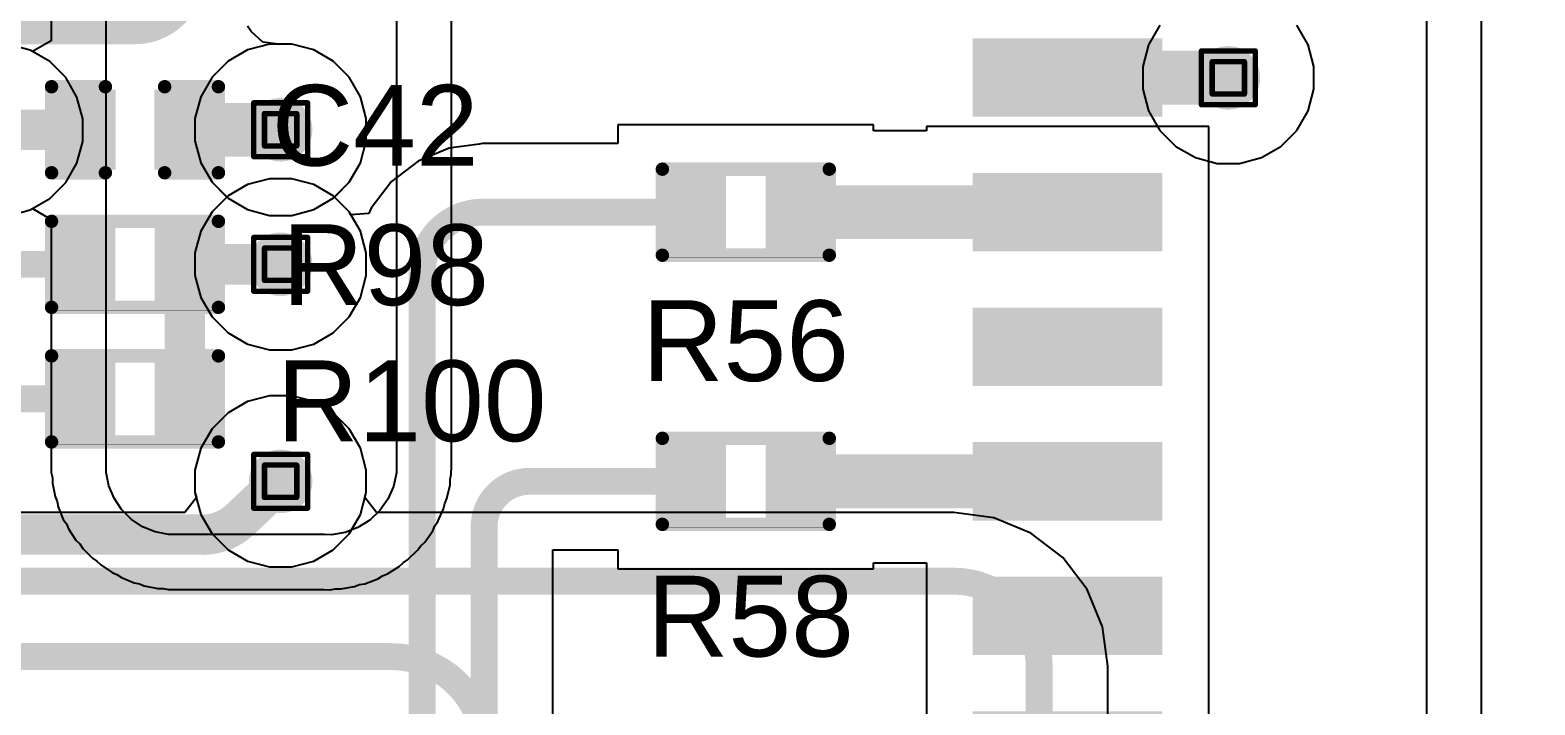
# Model space of a CAD drawing. Header units: inches. Extents: x -5 to 230, y -4 to 159.
# Drawn here: x 56.92 to 71.12, y 48.95 to 55.31 of the extents above; entities that cross this region are included whole.
import ezdxf

# ---------------------------------------------------------------- set-up
doc = ezdxf.new("R2010")
doc.units = ezdxf.units.IN
for name, color, linetype in [('Bottom Layer', 5, 'Continuous'), ('Drill Drawing', 1, 'Continuous'), ('Layer 1', 16, 'Continuous'), ('Layer 2', 76, 'Continuous'), ('Top Layer', 1, 'Continuous'), ('Top Overlay', 2, 'Continuous'), ('Top Paste', 8, 'Continuous'), ('Top Solder', 216, 'Continuous'), ('Via Holes', 16, 'Continuous')]:
    doc.layers.add(name, color=color, linetype=linetype)
doc.styles.add('Arial', font='', dxfattribs={"height": 0.2})
doc.styles.get('Arial').set_extended_font_data('Arial')

# ---------------------------------------------------------------- blocks, each defined once
blk = doc.blocks.new('SOIC_16_300____37')
at = {"layer": 'Top Layer'}
for points in [[(-5.7, 4.745), (-4.05, 4.745), (-4.05, 4.145), (-5.7, 4.145)], [(4.05, 4.745), (5.7, 4.745), (5.7, 4.145), (4.05, 4.145)], [(-5.7, 3.475), (-4.05, 3.475), (-4.05, 2.875), (-5.7, 2.875)], [(4.05, 3.475), (5.7, 3.475), (5.7, 2.875), (4.05, 2.875)], [(-5.7, 2.205), (-4.05, 2.205), (-4.05, 1.605), (-5.7, 1.605)], [(4.05, 2.205), (5.7, 2.205), (5.7, 1.605), (4.05, 1.605)], [(-5.7, 0.935), (-4.05, 0.935), (-4.05, 0.335), (-5.7, 0.335)], [(4.05, 0.935), (5.7, 0.935), (5.7, 0.335), (4.05, 0.335)], [(-5.7, -0.335), (-4.05, -0.335), (-4.05, -0.935), (-5.7, -0.935)], [(4.05, -0.335), (5.7, -0.335), (5.7, -0.935), (4.05, -0.935)], [(-5.7, -1.605), (-4.05, -1.605), (-4.05, -2.205), (-5.7, -2.205)], [(4.05, -1.605), (5.7, -1.605), (5.7, -2.205), (4.05, -2.205)], [(-5.7, -2.875), (-4.05, -2.875), (-4.05, -3.475), (-5.7, -3.475)], [(4.05, -2.875), (5.7, -2.875), (5.7, -3.475), (4.05, -3.475)], [(-5.7, -4.145), (-4.05, -4.145), (-4.05, -4.745), (-5.7, -4.745)], [(4.05, -4.145), (5.7, -4.145), (5.7, -4.745), (4.05, -4.745)]]:
    blk.add_hatch(color=1, dxfattribs=at).paths.add_polyline_path(points)
at = {"layer": 'Top Overlay'}
blk.add_hatch(color=2, dxfattribs=at).paths.add_polyline_path([(-3.962, 4.115), (-3.607, 4.115), (-3.607, 4.775), (-3.962, 4.775)])
at = {"layer": 'Top Paste'}
for points in [[(-5.7, 4.745), (-4.05, 4.745), (-4.05, 4.145), (-5.7, 4.145)], [(4.05, 4.745), (5.7, 4.745), (5.7, 4.145), (4.05, 4.145)], [(-5.7, 3.475), (-4.05, 3.475), (-4.05, 2.875), (-5.7, 2.875)], [(4.05, 3.475), (5.7, 3.475), (5.7, 2.875), (4.05, 2.875)], [(-5.7, 2.205), (-4.05, 2.205), (-4.05, 1.605), (-5.7, 1.605)], [(4.05, 2.205), (5.7, 2.205), (5.7, 1.605), (4.05, 1.605)], [(-5.7, 0.935), (-4.05, 0.935), (-4.05, 0.335), (-5.7, 0.335)], [(4.05, 0.935), (5.7, 0.935), (5.7, 0.335), (4.05, 0.335)], [(-5.7, -0.335), (-4.05, -0.335), (-4.05, -0.935), (-5.7, -0.935)], [(4.05, -0.335), (5.7, -0.335), (5.7, -0.935), (4.05, -0.935)], [(-5.7, -1.605), (-4.05, -1.605), (-4.05, -2.205), (-5.7, -2.205)], [(4.05, -1.605), (5.7, -1.605), (5.7, -2.205), (4.05, -2.205)], [(-5.7, -2.875), (-4.05, -2.875), (-4.05, -3.475), (-5.7, -3.475)], [(4.05, -2.875), (5.7, -2.875), (5.7, -3.475), (4.05, -3.475)], [(-5.7, -4.145), (-4.05, -4.145), (-4.05, -4.745), (-5.7, -4.745)], [(4.05, -4.145), (5.7, -4.145), (5.7, -4.745), (4.05, -4.745)]]:
    blk.add_hatch(color=8, dxfattribs=at).paths.add_polyline_path(points)
at = {"layer": 'Top Solder'}
for points in [[(-5.77, 4.815), (-3.98, 4.815), (-3.98, 4.075), (-5.77, 4.075)], [(3.98, 4.815), (5.77, 4.815), (5.77, 4.075), (3.98, 4.075)], [(-5.77, 3.545), (-3.98, 3.545), (-3.98, 2.805), (-5.77, 2.805)], [(3.98, 3.545), (5.77, 3.545), (5.77, 2.805), (3.98, 2.805)], [(-5.77, 2.275), (-3.98, 2.275), (-3.98, 1.535), (-5.77, 1.535)], [(3.98, 2.275), (5.77, 2.275), (5.77, 1.535), (3.98, 1.535)], [(-5.77, 1.005), (-3.98, 1.005), (-3.98, 0.265), (-5.77, 0.265)], [(3.98, 1.005), (5.77, 1.005), (5.77, 0.265), (3.98, 0.265)], [(-5.77, -0.265), (-3.98, -0.265), (-3.98, -1.005), (-5.77, -1.005)], [(3.98, -0.265), (5.77, -0.265), (5.77, -1.005), (3.98, -1.005)], [(-5.77, -1.535), (-3.98, -1.535), (-3.98, -2.275), (-5.77, -2.275)], [(3.98, -1.535), (5.77, -1.535), (5.77, -2.275), (3.98, -2.275)], [(-5.77, -2.805), (-3.98, -2.805), (-3.98, -3.545), (-5.77, -3.545)], [(3.98, -2.805), (5.77, -2.805), (5.77, -3.545), (3.98, -3.545)], [(-5.77, -4.075), (-3.98, -4.075), (-3.98, -4.815), (-5.77, -4.815)], [(3.98, -4.075), (5.77, -4.075), (5.77, -4.815), (3.98, -4.815)]]:
    blk.add_hatch(color=216, dxfattribs=at).paths.add_polyline_path(points)
at = {"layer": 'Top Overlay'}
for points, const_width in [([(-3.607, 5.207), (3.835, 5.207)], 0.127), ([(-6.002, 4.597), (-5.875, 4.47)], 0.2), ([(-6.002, 4.343), (-6.002, 4.597)], 0.2), ([(-6.002, 4.343), (-5.875, 4.47)], 0.2), ([(-3.607, -5.207), (3.835, -5.207)], 0.127)]:
    blk.add_lwpolyline(points, dxfattribs=dict(at, const_width=const_width))
for points, const_width in [([(-3.639, 5.207, 1), (-3.575, 5.207, 1)], 0.0635), ([(3.804, 5.207, 1), (3.867, 5.207, 1)], 0.0635), ([(-6.052, 4.597, 1), (-5.952, 4.597, 1)], 0.1), ([(-6.052, 4.597, 1), (-5.952, 4.597, 1)], 0.1), ([(-5.925, 4.47, 1), (-5.825, 4.47, 1)], 0.1), ([(-5.925, 4.47, 1), (-5.825, 4.47, 1)], 0.1), ([(-6.052, 4.343, 1), (-5.952, 4.343, 1)], 0.1), ([(-6.052, 4.343, 1), (-5.952, 4.343, 1)], 0.1), ([(-3.639, -5.207, 1), (-3.575, -5.207, 1)], 0.0635), ([(3.804, -5.207, 1), (3.867, -5.207, 1)], 0.0635)]:
    blk.add_lwpolyline(points, format="xyb", close=True, dxfattribs=dict(at, const_width=const_width))
blk = doc.blocks.new('R___0402_80')
at = {"layer": 'Top Layer'}
for points in [[(-0.699, -0.318), (-0.699, 0.318), (-0.241, 0.318), (-0.241, -0.318)], [(0.241, -0.318), (0.241, 0.318), (0.699, 0.318), (0.699, -0.318)]]:
    blk.add_hatch(color=1, dxfattribs=at).paths.add_polyline_path(points)
at = {"layer": 'Top Paste'}
for points in [[(-0.699, -0.318), (-0.699, 0.318), (-0.241, 0.318), (-0.241, -0.318)], [(0.241, -0.318), (0.241, 0.318), (0.699, 0.318), (0.699, -0.318)]]:
    blk.add_hatch(color=8, dxfattribs=at).paths.add_polyline_path(points)
at = {"layer": 'Top Solder'}
for points in [[(-0.754, -0.373), (-0.754, 0.373), (-0.186, 0.373), (-0.186, -0.373)], [(0.186, -0.373), (0.186, 0.373), (0.754, 0.373), (0.754, -0.373)]]:
    blk.add_hatch(color=216, dxfattribs=at).paths.add_polyline_path(points)
at = {"layer": 'Top Overlay'}
for points, const_width in [([(-0.787, -0.406), (-0.787, 0.406)], 0.127), ([(-0.787, 0.406), (0.787, 0.406)], 0.127), ([(0.787, -0.406), (0.787, 0.406)], 0.127), ([(-0.787, -0.406), (0.787, -0.406)], 0.127), ([(-0.813, -0.432), (0.813, -0.432)], 0.00323)]:
    blk.add_lwpolyline(points, dxfattribs=dict(at, const_width=const_width))
for points, const_width in [([(-0.819, 0.406, 1), (-0.756, 0.406, 1)], 0.0635), ([(-0.819, 0.406, 1), (-0.756, 0.406, 1)], 0.0635), ([(0.756, 0.406, 1), (0.819, 0.406, 1)], 0.0635), ([(0.756, 0.406, 1), (0.819, 0.406, 1)], 0.0635), ([(-0.819, -0.406, 1), (-0.756, -0.406, 1)], 0.0635), ([(-0.819, -0.406, 1), (-0.756, -0.406, 1)], 0.0635), ([(0.756, -0.406, 1), (0.819, -0.406, 1)], 0.0635), ([(0.756, -0.406, 1), (0.819, -0.406, 1)], 0.0635), ([(-0.814, -0.432, 1), (-0.812, -0.432, 1)], 0.00161), ([(0.812, -0.432, 1), (0.814, -0.432, 1)], 0.00161)]:
    blk.add_lwpolyline(points, format="xyb", close=True, dxfattribs=dict(at, const_width=const_width))
blk = doc.blocks.new('R___0402_82')
at = {"layer": 'Top Layer'}
for points in [[(-0.699, -0.318), (-0.699, 0.318), (-0.241, 0.318), (-0.241, -0.318)], [(0.241, -0.318), (0.241, 0.318), (0.699, 0.318), (0.699, -0.318)]]:
    blk.add_hatch(color=1, dxfattribs=at).paths.add_polyline_path(points)
at = {"layer": 'Top Paste'}
for points in [[(-0.699, -0.318), (-0.699, 0.318), (-0.241, 0.318), (-0.241, -0.318)], [(0.241, -0.318), (0.241, 0.318), (0.699, 0.318), (0.699, -0.318)]]:
    blk.add_hatch(color=8, dxfattribs=at).paths.add_polyline_path(points)
at = {"layer": 'Top Solder'}
for points in [[(-0.754, -0.373), (-0.754, 0.373), (-0.186, 0.373), (-0.186, -0.373)], [(0.186, -0.373), (0.186, 0.373), (0.754, 0.373), (0.754, -0.373)]]:
    blk.add_hatch(color=216, dxfattribs=at).paths.add_polyline_path(points)
at = {"layer": 'Top Overlay'}
for points, const_width in [([(-0.787, -0.406), (-0.787, 0.406)], 0.127), ([(-0.787, 0.406), (0.787, 0.406)], 0.127), ([(0.787, -0.406), (0.787, 0.406)], 0.127), ([(-0.787, -0.406), (0.787, -0.406)], 0.127), ([(-0.813, -0.432), (0.813, -0.432)], 0.00323)]:
    blk.add_lwpolyline(points, dxfattribs=dict(at, const_width=const_width))
for points, const_width in [([(-0.819, 0.406, 1), (-0.756, 0.406, 1)], 0.0635), ([(-0.819, 0.406, 1), (-0.756, 0.406, 1)], 0.0635), ([(0.756, 0.406, 1), (0.819, 0.406, 1)], 0.0635), ([(0.756, 0.406, 1), (0.819, 0.406, 1)], 0.0635), ([(-0.819, -0.406, 1), (-0.756, -0.406, 1)], 0.0635), ([(-0.819, -0.406, 1), (-0.756, -0.406, 1)], 0.0635), ([(0.756, -0.406, 1), (0.819, -0.406, 1)], 0.0635), ([(0.756, -0.406, 1), (0.819, -0.406, 1)], 0.0635), ([(-0.814, -0.432, 1), (-0.812, -0.432, 1)], 0.00161), ([(0.812, -0.432, 1), (0.814, -0.432, 1)], 0.00161)]:
    blk.add_lwpolyline(points, format="xyb", close=True, dxfattribs=dict(at, const_width=const_width))
blk = doc.blocks.new('R___0402_122')
at = {"layer": 'Top Layer'}
for points in [[(-0.699, -0.318), (-0.699, 0.318), (-0.241, 0.318), (-0.241, -0.318)], [(0.241, -0.318), (0.241, 0.318), (0.699, 0.318), (0.699, -0.318)]]:
    blk.add_hatch(color=1, dxfattribs=at).paths.add_polyline_path(points)
at = {"layer": 'Top Paste'}
for points in [[(-0.699, -0.318), (-0.699, 0.318), (-0.241, 0.318), (-0.241, -0.318)], [(0.241, -0.318), (0.241, 0.318), (0.699, 0.318), (0.699, -0.318)]]:
    blk.add_hatch(color=8, dxfattribs=at).paths.add_polyline_path(points)
at = {"layer": 'Top Solder'}
for points in [[(-0.754, -0.373), (-0.754, 0.373), (-0.186, 0.373), (-0.186, -0.373)], [(0.186, -0.373), (0.186, 0.373), (0.754, 0.373), (0.754, -0.373)]]:
    blk.add_hatch(color=216, dxfattribs=at).paths.add_polyline_path(points)
at = {"layer": 'Top Overlay'}
for points, const_width in [([(-0.787, -0.406), (-0.787, 0.406)], 0.127), ([(-0.787, 0.406), (0.787, 0.406)], 0.127), ([(0.787, -0.406), (0.787, 0.406)], 0.127), ([(-0.787, -0.406), (0.787, -0.406)], 0.127), ([(-0.813, -0.432), (0.813, -0.432)], 0.00323)]:
    blk.add_lwpolyline(points, dxfattribs=dict(at, const_width=const_width))
for points, const_width in [([(-0.819, 0.406, 1), (-0.756, 0.406, 1)], 0.0635), ([(-0.819, 0.406, 1), (-0.756, 0.406, 1)], 0.0635), ([(0.756, 0.406, 1), (0.819, 0.406, 1)], 0.0635), ([(0.756, 0.406, 1), (0.819, 0.406, 1)], 0.0635), ([(-0.819, -0.406, 1), (-0.756, -0.406, 1)], 0.0635), ([(-0.819, -0.406, 1), (-0.756, -0.406, 1)], 0.0635), ([(0.756, -0.406, 1), (0.819, -0.406, 1)], 0.0635), ([(0.756, -0.406, 1), (0.819, -0.406, 1)], 0.0635), ([(-0.814, -0.432, 1), (-0.812, -0.432, 1)], 0.00161), ([(0.812, -0.432, 1), (0.814, -0.432, 1)], 0.00161)]:
    blk.add_lwpolyline(points, format="xyb", close=True, dxfattribs=dict(at, const_width=const_width))
blk = doc.blocks.new('R___0402_124')
at = {"layer": 'Top Layer'}
for points in [[(-0.699, -0.318), (-0.699, 0.318), (-0.241, 0.318), (-0.241, -0.318)], [(0.241, -0.318), (0.241, 0.318), (0.699, 0.318), (0.699, -0.318)]]:
    blk.add_hatch(color=1, dxfattribs=at).paths.add_polyline_path(points)
at = {"layer": 'Top Paste'}
for points in [[(-0.699, -0.318), (-0.699, 0.318), (-0.241, 0.318), (-0.241, -0.318)], [(0.241, -0.318), (0.241, 0.318), (0.699, 0.318), (0.699, -0.318)]]:
    blk.add_hatch(color=8, dxfattribs=at).paths.add_polyline_path(points)
at = {"layer": 'Top Solder'}
for points in [[(-0.754, -0.373), (-0.754, 0.373), (-0.186, 0.373), (-0.186, -0.373)], [(0.186, -0.373), (0.186, 0.373), (0.754, 0.373), (0.754, -0.373)]]:
    blk.add_hatch(color=216, dxfattribs=at).paths.add_polyline_path(points)
at = {"layer": 'Top Overlay'}
for points, const_width in [([(-0.787, -0.406), (-0.787, 0.406)], 0.127), ([(-0.787, 0.406), (0.787, 0.406)], 0.127), ([(0.787, -0.406), (0.787, 0.406)], 0.127), ([(-0.787, -0.406), (0.787, -0.406)], 0.127), ([(-0.813, -0.432), (0.813, -0.432)], 0.00323)]:
    blk.add_lwpolyline(points, dxfattribs=dict(at, const_width=const_width))
for points, const_width in [([(-0.819, 0.406, 1), (-0.756, 0.406, 1)], 0.0635), ([(-0.819, 0.406, 1), (-0.756, 0.406, 1)], 0.0635), ([(0.756, 0.406, 1), (0.819, 0.406, 1)], 0.0635), ([(0.756, 0.406, 1), (0.819, 0.406, 1)], 0.0635), ([(-0.819, -0.406, 1), (-0.756, -0.406, 1)], 0.0635), ([(-0.819, -0.406, 1), (-0.756, -0.406, 1)], 0.0635), ([(0.756, -0.406, 1), (0.819, -0.406, 1)], 0.0635), ([(0.756, -0.406, 1), (0.819, -0.406, 1)], 0.0635), ([(-0.814, -0.432, 1), (-0.812, -0.432, 1)], 0.00161), ([(0.812, -0.432, 1), (0.814, -0.432, 1)], 0.00161)]:
    blk.add_lwpolyline(points, format="xyb", close=True, dxfattribs=dict(at, const_width=const_width))
blk = doc.blocks.new('C___0402_221')
at = {"layer": 'Top Layer'}
for points in [[(-0.699, -0.318), (-0.699, 0.318), (-0.241, 0.318), (-0.241, -0.318)], [(0.241, -0.318), (0.241, 0.318), (0.699, 0.318), (0.699, -0.318)]]:
    blk.add_hatch(color=1, dxfattribs=at).paths.add_polyline_path(points)
at = {"layer": 'Top Paste'}
for points in [[(-0.699, -0.318), (-0.699, 0.318), (-0.241, 0.318), (-0.241, -0.318)], [(0.241, -0.318), (0.241, 0.318), (0.699, 0.318), (0.699, -0.318)]]:
    blk.add_hatch(color=8, dxfattribs=at).paths.add_polyline_path(points)
at = {"layer": 'Top Solder'}
for points in [[(-0.758, -0.377), (-0.758, 0.377), (-0.181, 0.377), (-0.181, -0.377)], [(0.181, -0.377), (0.181, 0.377), (0.758, 0.377), (0.758, -0.377)]]:
    blk.add_hatch(color=216, dxfattribs=at).paths.add_polyline_path(points)
at = {"layer": 'Top Overlay', "const_width": 0.127}
for points in [[(-0.279, 0.406), (-0.787, 0.406)], [(-0.787, 0.406), (-0.787, -0.406)], [(0.787, 0.406), (0.279, 0.406)], [(0.787, 0.406), (0.787, -0.406)], [(-0.279, -0.406), (-0.787, -0.406)], [(0.787, -0.406), (0.279, -0.406)]]:
    blk.add_lwpolyline(points, dxfattribs=at)
at = {"layer": 'Top Overlay', "const_width": 0.0635}
for points in [[(-0.819, 0.406, 1), (-0.756, 0.406, 1)], [(-0.819, 0.406, 1), (-0.756, 0.406, 1)], [(-0.311, 0.406, 1), (-0.248, 0.406, 1)], [(0.248, 0.406, 1), (0.311, 0.406, 1)], [(0.756, 0.406, 1), (0.819, 0.406, 1)], [(0.756, 0.406, 1), (0.819, 0.406, 1)], [(-0.819, -0.406, 1), (-0.756, -0.406, 1)], [(-0.819, -0.406, 1), (-0.756, -0.406, 1)], [(-0.311, -0.406, 1), (-0.248, -0.406, 1)], [(0.248, -0.406, 1), (0.311, -0.406, 1)], [(0.756, -0.406, 1), (0.819, -0.406, 1)], [(0.756, -0.406, 1), (0.819, -0.406, 1)]]:
    blk.add_lwpolyline(points, format="xyb", close=True, dxfattribs=at)

msp = doc.modelspace()

# ---------------------------------------------------------------- hatches: boundary and pattern name
at = {"layer": 'Bottom Layer'}
h = msp.add_hatch(color=5, dxfattribs=at)
edge = h.paths.add_edge_path()
edge.add_arc((68.224, 54.864), 0.3, 0, 360)
h = msp.add_hatch(color=5, dxfattribs=at)
edge = h.paths.add_edge_path()
edge.add_arc((59.281, 54.374), 0.3, 0, 360)
h = msp.add_hatch(color=5, dxfattribs=at)
edge = h.paths.add_edge_path()
edge.add_arc((59.281, 53.104), 0.3, 0, 360)
h = msp.add_hatch(color=5, dxfattribs=at)
edge = h.paths.add_edge_path()
edge.add_arc((59.281, 51.056), 0.3, 0, 360)
at = {"layer": 'Layer 1'}
h = msp.add_hatch(color=16, dxfattribs=at)
edge = h.paths.add_edge_path()
edge.add_arc((68.224, 54.864), 0.3, 0, 360)
h = msp.add_hatch(color=16, dxfattribs=at)
edge = h.paths.add_edge_path()
edge.add_arc((59.281, 54.374), 0.3, 0, 360)
h = msp.add_hatch(color=16, dxfattribs=at)
edge = h.paths.add_edge_path()
edge.add_arc((59.281, 53.104), 0.3, 0, 360)
h = msp.add_hatch(color=16, dxfattribs=at)
edge = h.paths.add_edge_path()
edge.add_arc((59.281, 51.056), 0.3, 0, 360)
at = {"layer": 'Layer 2'}
h = msp.add_hatch(color=76, dxfattribs=at)
edge = h.paths.add_edge_path()
edge.add_arc((68.224, 54.864), 0.3, 0, 360)
h = msp.add_hatch(color=76, dxfattribs=at)
edge = h.paths.add_edge_path()
edge.add_arc((59.281, 54.374), 0.3, 0, 360)
h = msp.add_hatch(color=76, dxfattribs=at)
edge = h.paths.add_edge_path()
edge.add_arc((59.281, 53.104), 0.3, 0, 360)
h = msp.add_hatch(color=76, dxfattribs=at)
edge = h.paths.add_edge_path()
edge.add_arc((59.281, 51.056), 0.3, 0, 360)
at = {"layer": 'Top Layer'}
h = msp.add_hatch(color=1, dxfattribs=at)
edge = h.paths.add_edge_path()
edge.add_arc((68.224, 54.864), 0.3, 0, 360)
h = msp.add_hatch(color=1, dxfattribs=at)
edge = h.paths.add_edge_path()
edge.add_arc((59.281, 54.374), 0.3, 0, 360)
h = msp.add_hatch(color=1, dxfattribs=at)
edge = h.paths.add_edge_path()
edge.add_arc((59.281, 53.104), 0.3, 0, 360)
h = msp.add_hatch(color=1, dxfattribs=at)
edge = h.paths.add_edge_path()
edge.add_arc((59.281, 51.056), 0.3, 0, 360)
at = {"layer": 'Via Holes'}
h = msp.add_hatch(color=7, dxfattribs=at)
edge = h.paths.add_edge_path()
edge.add_arc((68.224, 54.864), 0.15, 0, 360)
h = msp.add_hatch(color=7, dxfattribs=at)
edge = h.paths.add_edge_path()
edge.add_arc((59.281, 54.374), 0.15, 0, 360)
h = msp.add_hatch(color=7, dxfattribs=at)
edge = h.paths.add_edge_path()
edge.add_arc((59.281, 53.104), 0.15, 0, 360)
h = msp.add_hatch(color=7, dxfattribs=at)
edge = h.paths.add_edge_path()
edge.add_arc((59.281, 51.056), 0.15, 0, 360)

# ---------------------------------------------------------------- linework, layer by layer
at = {"layer": 'Bottom Layer'}
for p, q in [((70.094, 55.491), (70.094, 46.745)), ((70.612, 46.736), (70.612, 55.499)), ((56.918, 55.124), (56.713, 55.179)), ((57.102, 55.017), (56.918, 55.124)), ((58.969, 55.127), (58.785, 55.021)), ((59.175, 55.182), (58.969, 55.127)), ((59.388, 55.182), (59.175, 55.182)), ((59.593, 55.127), (59.388, 55.182)), ((59.777, 55.021), (59.593, 55.127)), ((57.253, 54.867), (57.102, 55.017)), ((58.785, 55.021), (58.635, 54.87)), ((59.928, 54.87), (59.777, 55.021)), ((57.359, 54.683), (57.253, 54.867)), ((58.635, 54.87), (58.528, 54.686)), ((60.034, 54.686), (59.928, 54.87)), ((57.414, 54.477), (57.359, 54.683)), ((58.528, 54.686), (58.473, 54.481)), ((60.089, 54.481), (60.034, 54.686)), ((57.414, 54.264), (57.414, 54.477)), ((58.473, 54.481), (58.473, 54.268)), ((60.089, 54.268), (60.089, 54.481)), ((57.359, 54.059), (57.414, 54.264)), ((58.473, 54.268), (58.528, 54.062)), ((60.034, 54.062), (60.089, 54.268)), ((57.253, 53.875), (57.359, 54.059)), ((58.528, 54.062), (58.635, 53.878)), ((59.928, 53.878), (60.034, 54.062)), ((57.102, 53.724), (57.253, 53.875)), ((58.635, 53.878), (58.774, 53.739)), ((59.789, 53.739), (59.928, 53.878)), ((56.918, 53.618), (57.102, 53.724)), ((58.774, 53.739), (58.635, 53.6)), ((59.928, 53.6), (59.789, 53.739)), ((56.713, 53.563), (56.918, 53.618)), ((58.635, 53.6), (58.528, 53.416)), ((60.034, 53.416), (59.928, 53.6)), ((58.528, 53.416), (58.473, 53.211)), ((60.089, 53.211), (60.034, 53.416)), ((58.473, 53.211), (58.473, 52.998)), ((60.089, 52.998), (60.089, 53.211)), ((58.473, 52.998), (58.528, 52.792)), ((60.034, 52.792), (60.089, 52.998)), ((58.528, 52.792), (58.635, 52.608)), ((59.928, 52.608), (60.034, 52.792)), ((58.635, 52.608), (58.785, 52.458)), ((59.777, 52.458), (59.928, 52.608)), ((58.785, 52.458), (58.969, 52.351)), ((59.593, 52.351), (59.777, 52.458)), ((58.969, 52.351), (59.175, 52.296)), ((59.175, 52.296), (59.388, 52.296)), ((59.388, 52.296), (59.593, 52.351)), ((59.175, 51.864), (58.969, 51.809)), ((59.388, 51.864), (59.175, 51.864)), ((59.593, 51.809), (59.388, 51.864)), ((58.785, 51.703), (58.635, 51.552)), ((58.969, 51.809), (58.785, 51.703)), ((59.777, 51.703), (59.593, 51.809)), ((59.928, 51.552), (59.777, 51.703)), ((58.635, 51.552), (58.528, 51.368)), ((60.034, 51.368), (59.928, 51.552)), ((58.528, 51.368), (58.473, 51.163)), ((60.089, 51.163), (60.034, 51.368)), ((58.473, 51.163), (58.473, 50.95)), ((60.089, 50.95), (60.089, 51.163)), ((58.486, 50.903), (58.378, 50.762)), ((58.473, 50.95), (58.486, 50.903)), ((60.077, 50.903), (60.089, 50.95)), ((60.185, 50.762), (60.077, 50.903)), ((58.378, 50.762), (37.635, 50.762)), ((65.633, 50.762), (60.185, 50.762)), ((66.01, 50.712), (65.633, 50.762)), ((65.633, 50.762), (65.633, 50.762)), ((66.36, 50.567), (66.01, 50.712)), ((66.662, 50.336), (66.36, 50.567)), ((66.893, 50.034), (66.662, 50.336)), ((67.038, 49.684), (66.893, 50.034)), ((67.087, 49.311), (67.038, 49.684)), ((67.087, 49.31), (67.087, 49.311)), ((67.088, 49.308), (67.087, 49.31)), ((67.087, 49.31), (67.087, 49.31)), ((67.088, 49.134), (67.088, 49.308)), ((67.088, 49.308), (67.088, 49.308)), ((67.088, 49.132), (67.088, 49.134)), ((67.088, 46.146), (67.088, 49.132)), ((67.088, 49.132), (67.088, 49.132))]:
    msp.add_line(p, q, dxfattribs=at)
at = {"layer": 'Bottom Layer', "const_width": 0.254}
for points in [[(31.496, 50.114), (65.633, 50.114)], [(30.43, 49.402), (60.324, 49.402)], [(66.44, 40.935), (66.44, 49.308)]]:
    msp.add_lwpolyline(points, dxfattribs=at)
at = {"layer": 'Bottom Layer', "const_width": 0.127}
for points in [[(65.57, 50.114, 1), (65.697, 50.114, 1)], [(65.57, 50.114, 1), (65.697, 50.114, 1)], [(60.261, 49.402, 1), (60.388, 49.402, 1)], [(60.261, 49.402, 1), (60.388, 49.402, 1)], [(66.377, 49.308, 1), (66.504, 49.308, 1)], [(66.377, 49.308, 1), (66.504, 49.308, 1)]]:
    msp.add_lwpolyline(points, format="xyb", close=True, dxfattribs=at)
at = {"layer": 'Bottom Layer', "const_width": 0.254}
for points in [[(65.633, 50.114, -0.413717), (66.44, 49.308)], [(60.324, 49.402, -0.414214), (61.211, 48.515)]]:
    msp.add_lwpolyline(points, format="xyb", dxfattribs=at)
at = {"layer": 'Drill Drawing', "const_width": 0.0508}
for points in [[(67.97, 55.118), (68.478, 55.118)], [(67.97, 54.61), (67.97, 55.118)], [(68.478, 54.61), (68.478, 55.118)], [(68.072, 55.016), (68.377, 55.016)], [(68.072, 54.712), (68.072, 55.016)], [(68.377, 54.712), (68.377, 55.016)], [(68.072, 54.712), (68.377, 54.712)], [(59.027, 54.628), (59.535, 54.628)], [(59.027, 54.12), (59.027, 54.628)], [(59.129, 54.527), (59.434, 54.527)], [(59.129, 54.222), (59.129, 54.527)], [(59.434, 54.222), (59.434, 54.527)], [(59.535, 54.12), (59.535, 54.628)], [(67.97, 54.61), (68.478, 54.61)], [(59.129, 54.222), (59.434, 54.222)], [(59.027, 54.12), (59.535, 54.12)], [(59.027, 53.358), (59.535, 53.358)], [(59.027, 52.85), (59.027, 53.358)], [(59.129, 53.257), (59.434, 53.257)], [(59.129, 52.952), (59.129, 53.257)], [(59.434, 52.952), (59.434, 53.257)], [(59.535, 52.85), (59.535, 53.358)], [(59.129, 52.952), (59.434, 52.952)], [(59.027, 52.85), (59.535, 52.85)], [(59.027, 51.31), (59.535, 51.31)], [(59.027, 50.802), (59.027, 51.31)], [(59.535, 50.802), (59.535, 51.31)], [(59.129, 51.209), (59.434, 51.209)], [(59.129, 50.904), (59.129, 51.209)], [(59.434, 50.904), (59.434, 51.209)], [(59.129, 50.904), (59.434, 50.904)], [(59.027, 50.802), (59.535, 50.802)]]:
    msp.add_lwpolyline(points, dxfattribs=at)
at = {"layer": 'Drill Drawing', "const_width": 0.0254}
for points in [[(67.958, 55.118, 1), (67.983, 55.118, 1)], [(67.958, 55.118, 1), (67.983, 55.118, 1)], [(68.466, 55.118, 1), (68.491, 55.118, 1)], [(68.466, 55.118, 1), (68.491, 55.118, 1)], [(68.059, 55.016, 1), (68.085, 55.016, 1)], [(68.059, 55.016, 1), (68.085, 55.016, 1)], [(68.364, 55.016, 1), (68.389, 55.016, 1)], [(68.364, 55.016, 1), (68.389, 55.016, 1)], [(68.059, 54.712, 1), (68.085, 54.712, 1)], [(68.059, 54.712, 1), (68.085, 54.712, 1)], [(68.364, 54.712, 1), (68.389, 54.712, 1)], [(68.364, 54.712, 1), (68.389, 54.712, 1)], [(59.015, 54.628, 1), (59.04, 54.628, 1)], [(59.015, 54.628, 1), (59.04, 54.628, 1)], [(59.116, 54.527, 1), (59.142, 54.527, 1)], [(59.116, 54.527, 1), (59.142, 54.527, 1)], [(59.421, 54.527, 1), (59.446, 54.527, 1)], [(59.421, 54.527, 1), (59.446, 54.527, 1)], [(59.523, 54.628, 1), (59.548, 54.628, 1)], [(59.523, 54.628, 1), (59.548, 54.628, 1)], [(67.958, 54.61, 1), (67.983, 54.61, 1)], [(67.958, 54.61, 1), (67.983, 54.61, 1)], [(68.466, 54.61, 1), (68.491, 54.61, 1)], [(68.466, 54.61, 1), (68.491, 54.61, 1)], [(59.116, 54.222, 1), (59.142, 54.222, 1)], [(59.116, 54.222, 1), (59.142, 54.222, 1)], [(59.421, 54.222, 1), (59.446, 54.222, 1)], [(59.421, 54.222, 1), (59.446, 54.222, 1)], [(59.015, 54.12, 1), (59.04, 54.12, 1)], [(59.015, 54.12, 1), (59.04, 54.12, 1)], [(59.523, 54.12, 1), (59.548, 54.12, 1)], [(59.523, 54.12, 1), (59.548, 54.12, 1)], [(59.015, 53.358, 1), (59.04, 53.358, 1)], [(59.015, 53.358, 1), (59.04, 53.358, 1)], [(59.116, 53.257, 1), (59.142, 53.257, 1)], [(59.116, 53.257, 1), (59.142, 53.257, 1)], [(59.421, 53.257, 1), (59.446, 53.257, 1)], [(59.421, 53.257, 1), (59.446, 53.257, 1)], [(59.523, 53.358, 1), (59.548, 53.358, 1)], [(59.523, 53.358, 1), (59.548, 53.358, 1)], [(59.116, 52.952, 1), (59.142, 52.952, 1)], [(59.116, 52.952, 1), (59.142, 52.952, 1)], [(59.421, 52.952, 1), (59.446, 52.952, 1)], [(59.421, 52.952, 1), (59.446, 52.952, 1)], [(59.015, 52.85, 1), (59.04, 52.85, 1)], [(59.015, 52.85, 1), (59.04, 52.85, 1)], [(59.523, 52.85, 1), (59.548, 52.85, 1)], [(59.523, 52.85, 1), (59.548, 52.85, 1)], [(59.015, 51.31, 1), (59.04, 51.31, 1)], [(59.015, 51.31, 1), (59.04, 51.31, 1)], [(59.523, 51.31, 1), (59.548, 51.31, 1)], [(59.523, 51.31, 1), (59.548, 51.31, 1)], [(59.116, 51.209, 1), (59.142, 51.209, 1)], [(59.116, 51.209, 1), (59.142, 51.209, 1)], [(59.421, 51.209, 1), (59.446, 51.209, 1)], [(59.421, 51.209, 1), (59.446, 51.209, 1)], [(59.116, 50.904, 1), (59.142, 50.904, 1)], [(59.116, 50.904, 1), (59.142, 50.904, 1)], [(59.421, 50.904, 1), (59.446, 50.904, 1)], [(59.421, 50.904, 1), (59.446, 50.904, 1)], [(59.015, 50.802, 1), (59.04, 50.802, 1)], [(59.015, 50.802, 1), (59.04, 50.802, 1)], [(59.523, 50.802, 1), (59.548, 50.802, 1)], [(59.523, 50.802, 1), (59.548, 50.802, 1)]]:
    msp.add_lwpolyline(points, format="xyb", close=True, dxfattribs=at)
at = {"layer": 'Layer 1'}
for p, q in [((57.117, 57.953), (57.117, 55.214)), ((57.635, 51.204), (57.635, 57.965)), ((60.376, 56.028), (60.376, 51.201)), ((60.894, 51.201), (60.894, 56.028)), ((56.918, 55.124), (56.713, 55.179)), ((56.939, 55.112), (56.918, 55.124)), ((57.117, 55.214), (56.939, 55.112)), ((58.969, 53.857), (58.785, 53.751)), ((59.175, 53.912), (58.969, 53.857)), ((59.388, 53.912), (59.175, 53.912)), ((59.593, 53.857), (59.388, 53.912)), ((59.777, 53.751), (59.593, 53.857)), ((58.785, 53.751), (58.635, 53.6)), ((59.928, 53.6), (59.777, 53.751)), ((56.713, 53.563), (56.918, 53.618)), ((56.918, 53.618), (56.939, 53.63)), ((56.939, 53.63), (57.117, 53.527)), ((58.635, 53.6), (58.528, 53.416)), ((60.034, 53.416), (59.928, 53.6)), ((57.117, 53.527), (57.117, 51.204)), ((58.528, 53.416), (58.473, 53.211)), ((60.089, 53.211), (60.034, 53.416)), ((58.473, 53.211), (58.473, 52.998)), ((60.089, 52.998), (60.089, 53.211)), ((58.473, 52.998), (58.528, 52.792)), ((60.034, 52.792), (60.089, 52.998)), ((58.528, 52.792), (58.635, 52.608)), ((59.928, 52.608), (60.034, 52.792)), ((58.635, 52.608), (58.785, 52.458)), ((59.777, 52.458), (59.928, 52.608)), ((58.785, 52.458), (58.969, 52.351)), ((59.593, 52.351), (59.777, 52.458)), ((58.969, 52.351), (59.175, 52.296)), ((59.175, 52.296), (59.388, 52.296)), ((59.388, 52.296), (59.593, 52.351)), ((57.117, 51.204), (57.117, 51.14)), ((57.117, 51.14), (57.127, 51.09)), ((57.635, 51.14), (57.635, 51.204)), ((57.66, 51.014), (57.635, 51.14)), ((60.374, 51.136), (60.346, 51.008)), ((60.376, 51.201), (60.374, 51.136)), ((60.376, 51.201), (60.376, 51.201)), ((60.881, 51.073), (60.892, 51.123)), ((60.892, 51.195), (60.894, 51.201)), ((60.894, 51.189), (60.892, 51.195)), ((60.892, 51.123), (60.894, 51.189)), ((57.127, 51.09), (57.127, 51.039)), ((57.127, 51.039), (57.152, 50.913)), ((57.709, 50.896), (57.66, 51.014)), ((60.346, 51.008), (60.292, 50.888)), ((60.851, 50.894), (60.88, 51.022)), ((60.88, 51.022), (60.881, 51.073)), ((57.152, 50.913), (57.171, 50.866)), ((57.171, 50.866), (57.181, 50.816)), ((57.78, 50.789), (57.709, 50.896)), ((60.292, 50.888), (60.217, 50.781)), ((60.819, 50.798), (60.83, 50.848)), ((60.83, 50.848), (60.851, 50.894)), ((57.181, 50.816), (57.23, 50.697)), ((57.23, 50.697), (57.259, 50.655)), ((57.871, 50.698), (57.78, 50.789)), ((57.978, 50.627), (57.871, 50.698)), ((60.217, 50.781), (60.122, 50.691)), ((60.766, 50.678), (60.819, 50.798)), ((57.259, 50.655), (57.278, 50.608)), ((57.278, 50.608), (57.349, 50.501)), ((58.096, 50.578), (57.978, 50.627)), ((58.222, 50.553), (58.096, 50.578)), ((59.889, 50.573), (59.76, 50.551)), ((60.011, 50.62), (59.889, 50.573)), ((60.122, 50.691), (60.011, 50.62)), ((60.641, 50.483), (60.716, 50.59)), ((60.716, 50.59), (60.737, 50.636)), ((60.737, 50.636), (60.766, 50.678)), ((57.349, 50.501), (57.385, 50.465)), ((57.385, 50.465), (57.414, 50.423)), ((57.414, 50.423), (57.505, 50.332)), ((58.286, 50.553), (58.222, 50.553)), ((59.695, 50.553), (58.286, 50.553)), ((59.76, 50.551), (59.695, 50.553)), ((60.574, 50.406), (60.604, 50.448)), ((60.604, 50.448), (60.641, 50.483)), ((57.505, 50.332), (57.547, 50.304)), ((57.547, 50.304), (57.583, 50.267)), ((60.399, 50.253), (60.436, 50.288)), ((60.436, 50.288), (60.479, 50.315)), ((60.479, 50.315), (60.574, 50.406)), ((57.583, 50.267), (57.69, 50.196)), ((57.69, 50.196), (57.737, 50.177)), ((57.737, 50.177), (57.779, 50.148)), ((57.779, 50.148), (57.898, 50.099)), ((60.076, 50.09), (60.198, 50.137)), ((60.198, 50.137), (60.241, 50.165)), ((60.241, 50.165), (60.289, 50.183)), ((60.289, 50.183), (60.399, 50.253)), ((57.898, 50.099), (57.948, 50.089)), ((57.948, 50.089), (57.995, 50.07)), ((57.995, 50.07), (58.121, 50.045)), ((58.121, 50.045), (58.172, 50.045)), ((58.172, 50.045), (58.222, 50.035)), ((58.222, 50.035), (58.286, 50.035)), ((58.286, 50.035), (59.688, 50.035)), ((59.688, 50.035), (59.747, 50.033)), ((59.747, 50.033), (59.798, 50.042)), ((59.798, 50.042), (59.849, 50.041)), ((59.849, 50.041), (59.978, 50.063)), ((59.978, 50.063), (60.025, 50.081)), ((60.025, 50.081), (60.076, 50.09))]:
    msp.add_line(p, q, dxfattribs=at)
at = {"layer": 'Layer 2'}
for p, q in [((67.578, 55.36), (67.471, 55.176)), ((68.977, 55.176), (68.871, 55.36)), ((58.969, 55.127), (58.785, 55.021)), ((59.175, 55.182), (58.969, 55.127)), ((59.388, 55.182), (59.175, 55.182)), ((59.593, 55.127), (59.388, 55.182)), ((59.777, 55.021), (59.593, 55.127)), ((67.471, 55.176), (67.416, 54.97)), ((69.032, 54.97), (68.977, 55.176)), ((58.785, 55.021), (58.635, 54.87)), ((59.928, 54.87), (59.777, 55.021)), ((67.416, 54.97), (67.416, 54.758)), ((69.032, 54.758), (69.032, 54.97)), ((58.635, 54.87), (58.528, 54.686)), ((60.034, 54.686), (59.928, 54.87)), ((58.528, 54.686), (58.473, 54.481)), ((60.089, 54.481), (60.034, 54.686)), ((67.416, 54.758), (67.471, 54.552)), ((68.977, 54.552), (69.032, 54.758)), ((67.471, 54.552), (67.578, 54.368)), ((68.871, 54.368), (68.977, 54.552)), ((58.473, 54.481), (58.473, 54.268)), ((60.089, 54.268), (60.089, 54.481)), ((58.473, 54.268), (58.528, 54.062)), ((60.034, 54.062), (60.089, 54.268)), ((67.578, 54.368), (67.728, 54.217)), ((68.721, 54.217), (68.871, 54.368)), ((67.728, 54.217), (67.913, 54.111)), ((67.913, 54.111), (68.118, 54.056)), ((68.331, 54.056), (68.536, 54.111)), ((68.536, 54.111), (68.721, 54.217)), ((58.528, 54.062), (58.635, 53.878)), ((59.928, 53.878), (60.034, 54.062)), ((68.118, 54.056), (68.331, 54.056)), ((58.635, 53.878), (58.785, 53.728)), ((59.777, 53.728), (59.928, 53.878)), ((58.785, 53.728), (58.969, 53.621)), ((59.593, 53.621), (59.777, 53.728)), ((58.969, 53.621), (59.175, 53.566)), ((59.175, 53.566), (59.388, 53.566)), ((59.388, 53.566), (59.593, 53.621)), ((59.175, 51.864), (58.969, 51.809)), ((59.388, 51.864), (59.175, 51.864)), ((59.593, 51.809), (59.388, 51.864)), ((58.785, 51.703), (58.635, 51.552)), ((58.969, 51.809), (58.785, 51.703)), ((59.777, 51.703), (59.593, 51.809)), ((59.928, 51.552), (59.777, 51.703)), ((58.635, 51.552), (58.528, 51.368)), ((60.034, 51.368), (59.928, 51.552)), ((58.528, 51.368), (58.473, 51.163)), ((60.089, 51.163), (60.034, 51.368)), ((58.473, 51.163), (58.473, 50.95)), ((60.089, 50.95), (60.089, 51.163)), ((58.473, 50.95), (58.528, 50.744)), ((60.034, 50.744), (60.089, 50.95)), ((58.528, 50.744), (58.635, 50.56)), ((59.928, 50.56), (60.034, 50.744)), ((58.635, 50.56), (58.785, 50.41)), ((59.777, 50.41), (59.928, 50.56)), ((58.785, 50.41), (58.969, 50.303)), ((58.969, 50.303), (59.175, 50.248)), ((59.388, 50.248), (59.593, 50.303)), ((59.593, 50.303), (59.777, 50.41)), ((59.175, 50.248), (59.388, 50.248))]:
    msp.add_line(p, q, dxfattribs=at)
at = {"layer": 'Top Layer'}
for p, q in [((59.003, 55.301), (58.969, 55.352)), ((59.114, 55.2), (59.003, 55.301)), ((59.26, 55.182), (59.114, 55.2)), ((59.388, 55.182), (59.26, 55.182)), ((59.593, 55.127), (59.388, 55.182)), ((59.777, 55.021), (59.593, 55.127)), ((59.928, 54.87), (59.777, 55.021)), ((60.034, 54.686), (59.928, 54.87)), ((60.089, 54.481), (60.034, 54.686)), ((60.089, 54.268), (60.089, 54.481)), ((64.877, 54.422), (62.464, 54.422)), ((62.464, 54.422), (62.464, 54.244)), ((64.877, 54.365), (64.877, 54.422)), ((68.041, 54.404), (65.375, 54.404)), ((65.375, 54.404), (65.375, 54.365)), ((68.041, 52.788), (68.041, 54.404)), ((60.034, 54.062), (60.089, 54.268)), ((65.375, 54.365), (64.877, 54.365)), ((60.872, 54.2), (60.579, 54.079)), ((61.156, 54.238), (60.872, 54.2)), ((61.186, 54.244), (61.156, 54.238)), ((62.464, 54.244), (61.186, 54.244)), ((59.928, 53.878), (60.034, 54.062)), ((60.579, 54.079), (60.328, 53.886)), ((59.789, 53.739), (59.928, 53.878)), ((60.328, 53.886), (60.135, 53.634)), ((59.928, 53.6), (59.789, 53.739)), ((59.944, 53.572), (59.928, 53.6)), ((60.114, 53.583), (59.944, 53.572)), ((60.135, 53.634), (60.114, 53.583)), ((68.041, 51.518), (68.041, 52.788)), ((68.041, 50.248), (68.041, 51.518)), ((61.849, 41.843), (61.849, 50.409)), ((61.849, 50.409), (62.464, 50.409)), ((62.464, 50.409), (62.464, 50.231)), ((64.877, 50.231), (64.877, 50.288)), ((64.877, 50.288), (65.375, 50.288)), ((65.375, 50.288), (65.375, 48.978)), ((62.464, 50.231), (64.877, 50.231)), ((68.041, 48.978), (68.041, 50.248)), ((65.375, 48.978), (65.375, 47.708)), ((68.041, 47.708), (68.041, 48.978))]:
    msp.add_line(p, q, dxfattribs=at)
for points, const_width in [([(58.377, 55.842, -0.414214), (57.907, 55.372)], 0.381), ([(60.617, 53.027, -0.414214), (61.186, 53.596)], 0.254), ([(61.202, 50.63, -0.414214), (61.628, 51.056)], 0.254), ([(58.895, 50.691, -0.192154), (58.549, 50.553)], 0.381), ([(58.896, 50.691, -0.000108), (58.895, 50.691)], 0.381)]:
    msp.add_lwpolyline(points, format="xyb", dxfattribs=dict(at, const_width=const_width))
for points, const_width in [([(54.237, 55.372), (57.907, 55.372)], 0.381), ([(66.708, 54.866), (68.224, 54.866)], 0.508), ([(68.224, 54.864), (68.224, 54.866)], 0.254), ([(55.245, 54.374), (57.437, 54.374)], 0.381), ([(58.499, 54.374), (59.281, 54.374)], 0.508), ([(64.24, 53.596), (66.708, 53.596)], 0.508), ([(61.186, 53.596), (63.201, 53.596)], 0.254), ([(58.377, 53.104), (59.281, 53.104)], 0.381), ([(58.377, 51.834), (58.377, 53.104)], 0.381), ([(55.245, 53.104), (57.437, 53.104)], 0.254), ([(60.617, 34.087), (60.617, 53.027)], 0.254), ([(55.245, 51.834), (57.437, 51.834)], 0.254), ([(64.24, 51.056), (66.708, 51.056)], 0.508), ([(58.896, 50.691), (59.281, 51.056)], 0.381), ([(61.628, 51.056), (63.201, 51.056)], 0.254), ([(58.895, 50.691), (58.896, 50.691)], 0.381), ([(55.257, 50.553), (58.549, 50.553)], 0.381), ([(61.202, 34.015), (61.202, 50.63)], 0.254)]:
    msp.add_lwpolyline(points, dxfattribs=dict(at, const_width=const_width))
for points, const_width in [([(57.812, 55.372, 1), (58.002, 55.372, 1)], 0.191), ([(57.812, 55.372, 1), (58.002, 55.372, 1)], 0.191), ([(66.581, 54.866, 1), (66.835, 54.866, 1)], 0.254), ([(68.097, 54.866, 1), (68.351, 54.866, 1)], 0.254), ([(68.161, 54.866, 1), (68.288, 54.866, 1)], 0.127), ([(68.161, 54.864, 1), (68.288, 54.864, 1)], 0.127), ([(57.342, 54.374, 1), (57.533, 54.374, 1)], 0.191), ([(58.372, 54.374, 1), (58.626, 54.374, 1)], 0.254), ([(59.154, 54.374, 1), (59.408, 54.374, 1)], 0.254), ([(64.113, 53.596, 1), (64.367, 53.596, 1)], 0.254), ([(66.581, 53.596, 1), (66.835, 53.596, 1)], 0.254), ([(61.123, 53.596, 1), (61.25, 53.596, 1)], 0.127), ([(61.123, 53.596, 1), (61.25, 53.596, 1)], 0.127), ([(63.137, 53.596, 1), (63.264, 53.596, 1)], 0.127), ([(58.282, 53.104, 1), (58.472, 53.104, 1)], 0.191), ([(58.282, 53.104, 1), (58.472, 53.104, 1)], 0.191), ([(59.186, 53.104, 1), (59.377, 53.104, 1)], 0.191), ([(57.374, 53.104, 1), (57.501, 53.104, 1)], 0.127), ([(60.554, 53.027, 1), (60.681, 53.027, 1)], 0.127), ([(60.554, 53.027, 1), (60.681, 53.027, 1)], 0.127), ([(58.282, 51.834, 1), (58.472, 51.834, 1)], 0.191), ([(57.374, 51.834, 1), (57.501, 51.834, 1)], 0.127), ([(64.113, 51.056, 1), (64.367, 51.056, 1)], 0.254), ([(66.581, 51.056, 1), (66.835, 51.056, 1)], 0.254), ([(59.186, 51.056, 1), (59.377, 51.056, 1)], 0.191), ([(61.564, 51.056, 1), (61.691, 51.056, 1)], 0.127), ([(61.564, 51.056, 1), (61.691, 51.056, 1)], 0.127), ([(63.137, 51.056, 1), (63.264, 51.056, 1)], 0.127), ([(58.8, 50.691, 1), (58.991, 50.691, 1)], 0.191), ([(58.8, 50.691, 1), (58.991, 50.691, 1)], 0.191), ([(58.8, 50.691, 1), (58.991, 50.691, 1)], 0.191), ([(58.8, 50.691, 1), (58.991, 50.691, 1)], 0.191), ([(58.8, 50.691, 1), (58.991, 50.691, 1)], 0.191), ([(58.8, 50.691, 1), (58.991, 50.691, 1)], 0.191), ([(58.453, 50.553, 1), (58.644, 50.553, 1)], 0.191), ([(58.453, 50.553, 1), (58.644, 50.553, 1)], 0.191), ([(61.138, 50.63, 1), (61.265, 50.63, 1)], 0.127), ([(61.138, 50.63, 1), (61.265, 50.63, 1)], 0.127)]:
    msp.add_lwpolyline(points, format="xyb", close=True, dxfattribs=dict(at, const_width=const_width))

# ---------------------------------------------------------------- block references
for name, p in [('SOIC_16_300____37', (71.583, 51.691)), ('R___0402_124', (63.671, 53.596)), ('R___0402_82', (57.907, 53.104)), ('R___0402_80', (57.907, 51.834)), ('R___0402_122', (63.671, 51.056))]:
    msp.add_blockref(name, p)
at = {"rotation": 180}
msp.add_blockref('C___0402_221', (57.907, 54.374), dxfattribs=at)

# ---------------------------------------------------------------- texts
at = {"layer": 'Top Overlay', "style": 'Arial'}
for s, p in [('C42', (59.197, 54.035)), ('R98', (59.295, 52.719)), ('R56', (62.692, 52.003)), ('R100', (59.246, 51.435)), ('R58', (62.738, 49.403))]:
    msp.add_text(s, height=0.762, dxfattribs=at).set_placement(p)

doc.saveas('drawing.dxf')
